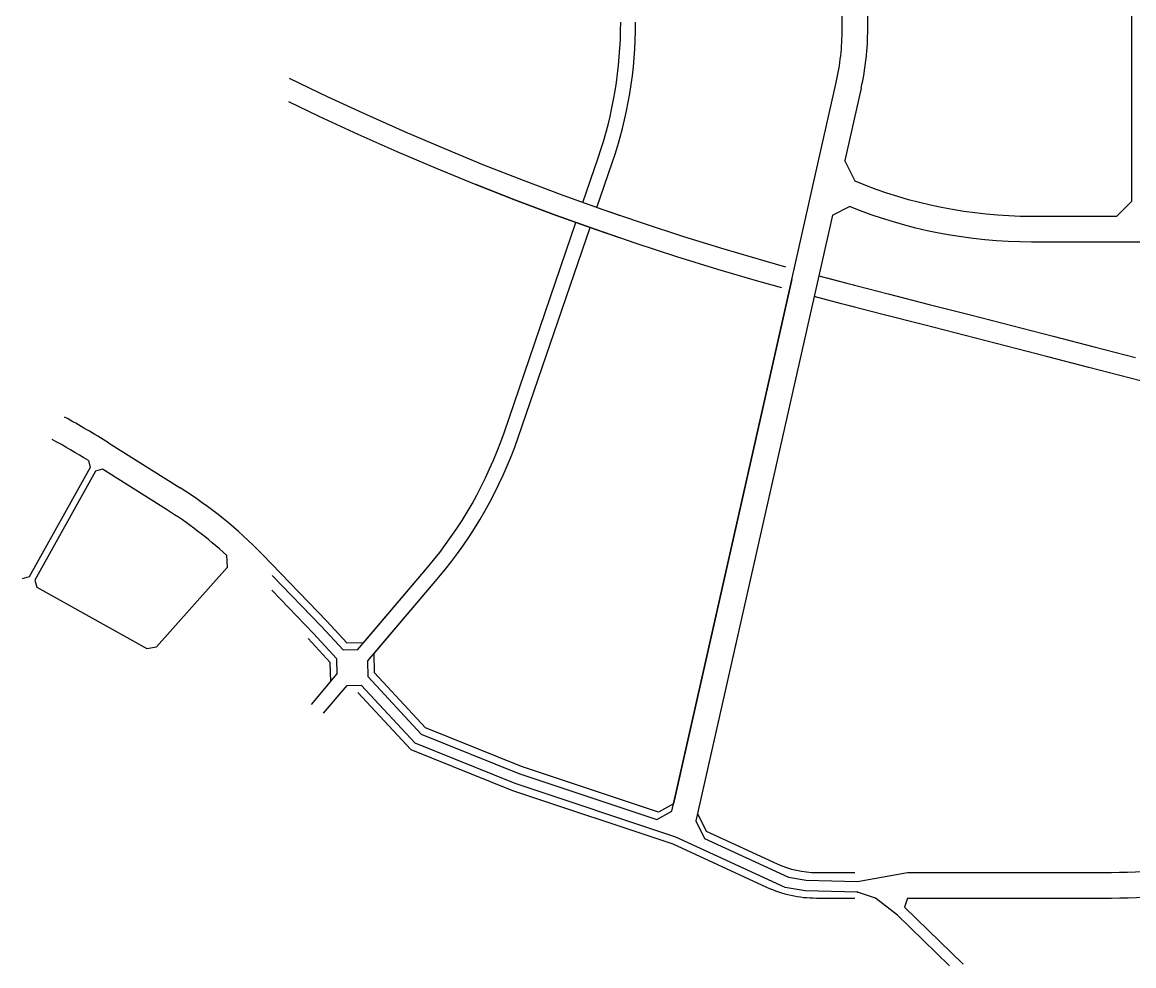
# Model space of a CAD drawing. Header units: millimetres. Extents: x 19715 to 35549, y 3563 to 14826.
# Drawn here: x 19811 to 22419, y 5619 to 7833 of the extents above; entities that cross this region are included whole.
import ezdxf

# ---------------------------------------------------------------- set-up
doc = ezdxf.new("R2010")
doc.units = ezdxf.units.MM
doc.layers.add('RD-红线', color=7, linetype='Continuous')

msp = doc.modelspace()

# ---------------------------------------------------------------- linework, layer by layer
at = {"layer": 'RD-红线', "ltscale": 10}
for p, q in [((20437.1, 7701.8), (20438.1, 7701.3)), ((20438.1, 7701.3), (20527.9, 7658.1)), ((20527.9, 7658.1), (20618.5, 7616.2)), ((20618.5, 7616.2), (20709.3, 7575.7)), ((20709.3, 7575.7), (20801, 7536.5)), ((20801, 7536.5), (20893.1, 7498.8))]:
    msp.add_line(p, q, dxfattribs=at)
at = {"layer": 'RD-红线'}
msp.add_line((22018.7, 5622.2), (21880.5, 5755.9), dxfattribs=at)
for points in [[(21734.5, 7817.3), (21734.5, 8392.2)], [(21734.5, 7817.3), (21734.5, 8392.2)], [(21734.5, 7817.3), (21734.5, 8392.2)], [(20438.1, 7701.3), (20527.9, 7658.1)], [(21680.6, 7515.1), (21720.5, 7691.8)], [(21680.6, 7515.1), (21720.5, 7691.8)], [(21680.6, 7515.1), (21720.5, 7691.8)], [(21779, 7678.6), (21740.6, 7508.4)], [(21779, 7678.6), (21740.6, 7508.4)], [(20435.2, 7647.2), (20506.6, 7612.9)], [(20527.9, 7658.1), (20618.5, 7616.2)], [(20618.5, 7616.2), (20709.3, 7575.7)], [(20506.6, 7612.9), (20597.8, 7570.7)], [(20597.8, 7570.7), (20689.3, 7529.9)], [(20709.3, 7575.7), (20801, 7536.5)], [(20689.3, 7529.9), (20781.7, 7490.4)], [(20801, 7536.5), (20893.1, 7498.8)], [(21126.2, 7410.4), (21161.9, 7514.8)], [(21126.2, 7410.4), (21161.9, 7514.8)], [(21126.2, 7410.4), (21161.9, 7514.8)], [(21616.1, 7229.3), (21680.6, 7515.1)], [(21616.1, 7229.3), (21680.6, 7515.1)], [(21616.1, 7229.3), (21680.6, 7515.1)], [(20781.7, 7490.4), (20874.5, 7452.4)], [(20893.1, 7498.8), (20985.9, 7462.4)], [(20893.1, 7498.8), (20985.9, 7462.4)], [(21159.1, 7398.5), (21195, 7503.4)], [(21159.1, 7398.5), (21195, 7503.4)], [(21159.1, 7398.5), (21195, 7503.4)], [(21765, 7460.2), (21740.6, 7508.4)], [(21765, 7460.2), (21740.6, 7508.4)], [(21765, 7460.2), (21740.6, 7508.4)], [(20985.9, 7462.4), (21079.1, 7427.3)], [(20985.9, 7462.4), (21079.1, 7427.3)], [(20874.5, 7452.4), (20967.9, 7415.7)], [(20967.9, 7415.7), (20874.5, 7452.4)], [(20967.9, 7415.7), (21061.9, 7380.4)], [(21061.9, 7380.4), (20967.9, 7415.7)], [(21079.1, 7427.3), (21173, 7393.5)], [(21079.1, 7427.3), (21173, 7393.5)], [(21173, 7393.5), (21211.1, 7380.5)], [(21173, 7393.5), (21267.2, 7361.3)], [(21711.7, 7380.4), (21751.6, 7400.8)], [(21711.7, 7380.4), (21751.6, 7400.8)], [(21711.7, 7380.4), (21751.6, 7400.8)], [(20941, 6869.8), (21109.9, 7363.1)], [(20941, 6869.8), (21109.9, 7363.1)], [(20941, 6869.8), (21109.9, 7363.1)], [(21061.9, 7380.4), (21156.4, 7346.4)], [(21156.4, 7346.4), (21061.9, 7380.4)], [(21267.2, 7361.3), (21361.8, 7330.4)], [(21711.7, 7380.4), (21674.1, 7213.7)], [(21711.7, 7380.4), (21674.1, 7213.7)], [(21711.7, 7380.4), (21674.1, 7213.7)], [(20974.1, 6858.4), (21142.9, 7351.2)], [(20974.1, 6858.4), (21142.9, 7351.2)], [(20974.1, 6858.4), (21142.9, 7351.2)], [(21156.4, 7346.4), (21211.1, 7327.6)], [(21251.4, 7313.8), (21156.4, 7346.4)], [(21361.8, 7330.4), (21457, 7301)], [(21346.7, 7282.8), (21251.4, 7313.8)], [(21442.6, 7253.1), (21346.7, 7282.8)], [(21457, 7301), (21552.6, 7272.9)], [(21538.9, 7224.8), (21442.6, 7253.1)], [(21552.6, 7272.9), (21601.1, 7259.4)], [(21616.1, 7229.3), (21338.3, 5998.8), (21303.2, 5979), (20981.8, 6086.3), (20757, 6177), (20637.1, 6306.4), (20636.1, 6351.3), (20787.9, 6530.5)], [(21616.1, 7229.3), (21338.3, 5998.8), (21303.2, 5979), (20981.8, 6086.3), (20757, 6177), (20637.1, 6306.4), (20636.1, 6351.3), (20787.9, 6530.5)], [(21334.4, 5981.7), (21616.1, 7229.3)], [(21592.5, 7209.9), (21538.9, 7224.8)], [(21679.6, 7238.1), (21745.1, 7220.9), (21764.5, 7215.9)], [(21679.6, 7238.1), (21745.1, 7220.9), (21764.5, 7215.9)], [(21698.1, 7233.2), (21745.1, 7220.9)], [(21674.1, 7213.7), (21390.8, 5958.9)], [(21674.1, 7213.7), (21394.7, 5976.3), (21415.4, 5934.5)], [(21674.1, 7213.7), (21394.7, 5976.3), (21415.4, 5934.5)], [(21745.1, 7220.9), (21842, 7195.9)], [(21764.5, 7164.3), (21732.5, 7172.5), (21668.6, 7189.3)], [(21764.5, 7164.3), (21732.5, 7172.5), (21668.6, 7189.3)], [(21732.5, 7172.5), (21688.8, 7184)], [(21829.5, 7147.5), (21732.5, 7172.5)], [(21842, 7195.9), (21938.7, 7171)], [(21926.3, 7122.6), (21829.5, 7147.5)], [(21938.7, 7171), (22035.6, 7146.1)], [(22023.1, 7097.6), (21926.3, 7122.6)], [(22035.6, 7146.1), (22132.4, 7121.1)], [(22132.4, 7121.1), (22229.2, 7096.1)], [(22119.9, 7072.7), (22023.1, 7097.6)], [(22229.2, 7096.1), (22326.1, 7071.2)], [(22216.8, 7047.7), (22119.9, 7072.7)], [(22326.1, 7071.2), (22422.9, 7046.2)], [(22313.6, 7022.8), (22216.8, 7047.7)], [(22410.4, 6997.8), (22313.6, 7022.8)], [(22507.3, 6972.9), (22410.4, 6997.8)], [(19970, 6787.7), (19826.8, 6531.1)], [(19970, 6787.7), (19826.8, 6531.1)], [(19970, 6787.7), (19826.8, 6531.1)], [(19970, 6787.7), (19826.8, 6531.1)], [(19965.7, 6804.6), (19970, 6787.7)], [(19965.7, 6804.6), (19970, 6787.7)], [(19965.7, 6804.6), (19970, 6787.7)], [(19965.7, 6804.6), (19970, 6787.7)], [(20289.8, 6582.1), (20291.5, 6553.3)], [(20289.8, 6582.1), (20291.5, 6553.3)], [(20289.8, 6582.1), (20291.5, 6553.3)], [(20289.8, 6582.1), (20291.5, 6553.3)], [(20374.2, 6583.5), (20524.9, 6427.6)], [(20374.2, 6583.5), (20524.9, 6427.6)], [(20374.2, 6583.5), (20524.9, 6427.6)], [(20374.2, 6583.5), (20524.9, 6427.6)], [(20572.4, 6376.3), (20612.1, 6377.2), (20761.2, 6553.1)], [(20572.4, 6376.3), (20612.1, 6377.2), (20761.2, 6553.1)], [(20572.4, 6376.3), (20612.1, 6377.2), (20761.2, 6553.1)], [(20572.4, 6376.3), (20612.1, 6377.2), (20761.2, 6553.1)], [(20597.5, 6359.9), (20761.2, 6553.1)], [(19826.8, 6531.1), (19810.5, 6526.5)], [(19826.8, 6531.1), (19810.5, 6526.5)], [(19826.8, 6531.1), (19810.5, 6526.5)], [(19826.8, 6531.1), (19810.5, 6526.5)], [(20397.1, 6534.6), (20512.1, 6415.6)], [(20621.5, 6334.1), (20787.9, 6530.5)], [(20494, 6398.4), (20395.9, 6499.8)], [(20524.9, 6427.6), (20572.4, 6376.3)], [(20524.9, 6427.6), (20572.4, 6376.3)], [(20524.9, 6427.6), (20572.4, 6376.3)], [(20524.9, 6427.6), (20572.4, 6376.3)], [(20548.1, 6340), (20494, 6398.4)], [(20512.1, 6415.6), (20564.4, 6359.2)], [(20533.3, 6330.2), (20481.3, 6386.4)], [(20533.3, 6330.2), (20481.3, 6386.4)], [(20533.3, 6330.2), (20481.3, 6386.4)], [(20533.3, 6330.2), (20481.3, 6386.4)], [(20548.1, 6340), (20548.9, 6302.6)], [(20597.5, 6359.9), (20564.4, 6359.2)], [(20534.3, 6285.3), (20533.3, 6330.2)], [(20534.3, 6285.3), (20533.3, 6330.2)], [(20622.3, 6296.7), (20621.5, 6334.1)], [(20489, 6231.9), (20548.9, 6302.6)], [(20622.3, 6296.7), (20746.8, 6162.2)], [(20517.8, 6211.7), (20572.9, 6276.7)], [(20572.9, 6276.7), (20606, 6277.4)], [(20732.3, 6141.1), (20606, 6277.4)], [(20746.8, 6162.2), (20975.7, 6069.9)], [(20967.1, 6046.4), (20732.3, 6141.1)], [(20975.7, 6069.9), (21299.3, 5961.9)], [(21343.9, 5920.7), (20967.1, 6046.4)], [(21299.3, 5961.9), (21334.4, 5981.7)], [(21390.8, 5958.9), (21411.4, 5917.1)], [(21600.9, 5802.3), (21343.9, 5920.7)], [(21415.4, 5934.5), (21582.1, 5857.7)], [(21415.4, 5934.5), (21582.1, 5857.7)], [(21674.2, 5837.5), (21764.5, 5837.5)], [(21674.2, 5837.5), (21764.5, 5837.5)], [(21647.3, 5794.6), (21600.9, 5802.3)], [(21770.8, 5791.4), (21647.3, 5794.6)], [(21812.9, 5777.1), (21770.8, 5791.4)], [(21864, 5737.1), (21812.9, 5777.1)], [(21887.9, 5777.5), (21880.5, 5755.9)], [(21986.6, 5618.5), (21864, 5737.1)]]:
    msp.add_lwpolyline(points, dxfattribs=at)
at = {"layer": 'RD-红线', "flags": 128}
for points in [[(21779, 7678.6, 0.055575), (21794.5, 7817.3), (21794.5, 7904.2), (21819.5, 7929.2), (22393.6, 7929.2), (22413.6, 7909.1), (22413.4, 7412.2), (22378.4, 7377.2), (22178.4, 7377.2, -0.0995), (21765, 7460.2, -0.0995)], [(20013.1, 6845.7, 0.014762), (19909.8, 6906.4)], [(20013.1, 6845.7, 0.014762), (19909.8, 6906.4)], [(19965.8, 6804.5, 0.012449), (19881, 6853.8)], [(19965.8, 6804.5, 0.012449), (19881, 6853.8)], [(20374.2, 6583.5, 0.060565), (20181.2, 6740.2)], [(20374.2, 6583.5, 0.060565), (20181.2, 6740.2)], [(21411.4, 5917.1), (21608.3, 5826.4), (21649.6, 5819.6), (21770.8, 5816.4), (21887.9, 5837.5), (22347.3, 5837.5, 0.038241), (22647.3, 5860.5), (24276.5, 6111.5)], [(22347.3, 5777.5, 0.038241), (22656.4, 5801.2, 0.038241)]]:
    msp.add_lwpolyline(points, format="xyb", dxfattribs=at)
at = {"layer": 'RD-红线'}
for points in [[(21161.9, 7514.8, 0.082693), (21214.9, 7833.2)], [(21161.9, 7514.8, 0.082693), (21214.9, 7833.2)], [(21161.9, 7514.8, 0.082693), (21214.9, 7833.2)], [(21195, 7503.4, 0.082693), (21249.9, 7833.2)], [(21195, 7503.4, 0.082693), (21249.9, 7833.2)], [(21195, 7503.4, 0.082693), (21249.9, 7833.2)], [(21720.5, 7691.8, 0.055575), (21734.5, 7817.3)], [(21720.5, 7691.8, 0.055575), (21734.5, 7817.3)], [(21720.5, 7691.8, 0.055575), (21734.5, 7817.3)], [(24402.4, 6244.9), (24402.4, 7282.2), (24367.4, 7317.2), (22178.4, 7317.2, -0.097122), (21751.6, 7400.8, -0.097122)], [(21938.7, 7171, 0.000153), (21938.7, 7171)], [(22035.6, 7146.1, 0.000005), (22035.6, 7146.1)], [(22119.9, 7072.7, 0.000003), (22119.9, 7072.7)], [(22326.1, 7071.2, 0.000004), (22326.1, 7071.2)], [(22216.8, 7047.7, 0.000002), (22216.8, 7047.7)], [(22410.4, 6997.8, 0.000004), (22410.4, 6997.8)], [(20761.2, 6553.1, 0.093475), (20941, 6869.8)], [(20761.2, 6553.1, 0.093475), (20941, 6869.8)], [(20761.2, 6553.1, 0.093475), (20941, 6869.8)], [(20787.9, 6530.5, 0.093475), (20974.1, 6858.4)], [(20787.9, 6530.5, 0.093475), (20974.1, 6858.4)], [(20787.9, 6530.5, 0.093475), (20974.1, 6858.4)], [(20289.8, 6582.1, 0.045663), (20149.3, 6689.3), (19998.8, 6783.8), (19982.8, 6779.7), (19839.9, 6523.8), (19844.6, 6507.5), (20102.7, 6363.4), (20125.8, 6367.3), (20291.5, 6553.3)], [(20289.8, 6582.1, 0.045663), (20149.3, 6689.3), (19998.8, 6783.8), (19982.8, 6779.7), (19839.9, 6523.8), (19844.6, 6507.5), (20102.7, 6363.4), (20125.8, 6367.3), (20291.5, 6553.3)], [(20289.8, 6582.1, 0.045663), (20149.3, 6689.3), (19998.8, 6783.8), (19982.8, 6779.7), (19839.9, 6523.8), (19844.6, 6507.5), (20102.7, 6363.4), (20125.8, 6367.3), (20291.5, 6553.3)], [(20289.8, 6582.1, 0.045663), (20149.3, 6689.3), (19998.8, 6783.8), (19982.8, 6779.7), (19839.9, 6523.8), (19844.6, 6507.5), (20102.7, 6363.4), (20125.8, 6367.3), (20291.5, 6553.3)], [(20374.2, 6583.5, 0.000005), (20374.2, 6583.5)], [(20374.2, 6583.5, 0.000005), (20374.2, 6583.5)], [(20374.2, 6583.5, 0.000005), (20374.2, 6583.5)], [(20374.2, 6583.5, 0.000005), (20374.2, 6583.5)], [(20598, 6260.3), (20722.1, 6126.3), (20961, 6030), (21337.4, 5904.4), (21557, 5803.2, 0.108337), (21674.2, 5777.5), (21764.5, 5777.5)], [(20598, 6260.3), (20722.1, 6126.3), (20961, 6030), (21337.4, 5904.4), (21557, 5803.2, 0.108337), (21674.2, 5777.5), (21764.5, 5777.5)], [(21582.1, 5857.7, 0.108337), (21674.2, 5837.5)], [(21582.1, 5857.7, 0.108337), (21674.2, 5837.5)]]:
    msp.add_lwpolyline(points, format="xyb", dxfattribs=at)
at = {"layer": 'RD-红线', "flags": 128}
for points in [[(21779, 7678.6), (21740.6, 7508.4)], [(20013.1, 6845.7), (20181.2, 6740.2)], [(20013.1, 6845.7), (20181.2, 6740.2)], [(21887.9, 5777.5), (22347.3, 5777.5)]]:
    msp.add_lwpolyline(points, dxfattribs=at)
at = {"layer": 'RD-红线', "ltscale": 10}
for points in [[(20435.2, 7647.2), (20506.6, 7612.9), (20597.8, 7570.7), (20689.3, 7529.9), (20781.7, 7490.4), (20874.5, 7452.4), (20967.9, 7415.7), (21061.9, 7380.4), (21156.4, 7346.4), (21211.1, 7327.6)], [(20893.1, 7498.8), (20985.9, 7462.4)], [(20985.9, 7462.4), (21079.1, 7427.3)], [(21079.1, 7427.3), (21173, 7393.5)], [(21173, 7393.5), (21211.1, 7380.5)]]:
    msp.add_lwpolyline(points, dxfattribs=at)
at = {"layer": 'RD-红线'}
msp.add_point((21770.8, 5791.4), dxfattribs=at)

doc.saveas('drawing.dxf')
